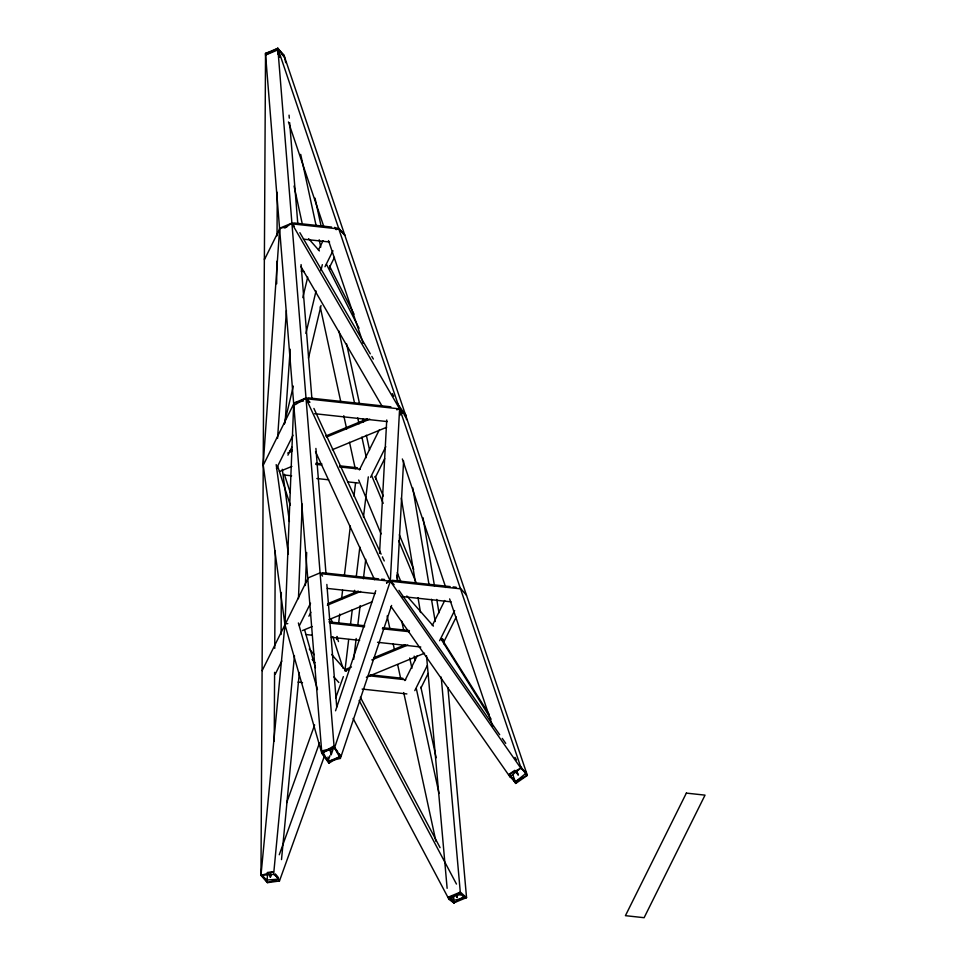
<?xml version="1.0" encoding="UTF-8"?>
<svg xmlns="http://www.w3.org/2000/svg" width="966" height="966" viewBox="0 0 966 966"><rect width="100%" height="100%" fill="white"/><g stroke="black" fill="none" stroke-linecap="round" stroke-linejoin="round"><path stroke-width="1.45" d="M263.211 464.38L264.358 258.888M264.382 258.828L265.529 53.335L278.063 49.834L265.698 54.977M278.341 879.398L267.196 882.513L267.208 879.519M271.361 874.351L270.347 877.188L270.359 874.182M276.674 283.811L276.795 261.315M274.223 741.345L274.598 672.336M274.742 648.343L275.274 550.837M277.025 235.837L277.266 192.331M278.039 54.337L278.051 51.331M281.094 634.493L281.323 592.496M267.196 882.513L260.965 875.353L285.03 623.831L293.736 403.003L303.517 400.95M298.446 598.678L302.201 504.035M305.353 585.505L306.669 552.455M379.553 553.373L386.738 419.993M396.857 409.149L399.634 408.195L390.361 580.53L391.93 582.86M397.147 580.856L403.595 460.975M277.556 438.443L286.419 310.581M285.079 422.915L290.186 349.209M267.642 874.025L267.075 880.014L278.256 879.169M270.347 877.188L270.637 874.194M278.643 878.275L273.62 874.363L294.461 655.817M281.504 859.607L299.351 672.493M336.675 639.444L337.037 636.461M338.655 623.022L339.742 614.074M341.541 599.149L342.616 590.19M344.415 575.265L350.368 526.011M353.967 496.162L355.585 482.722M344.898 670.899L348.678 639.552M350.477 624.628L352.276 609.703M354.268 593.281L354.619 590.298M356.249 576.871L359.847 547.01M363.445 517.16L368.312 476.866M353.665 659.38L356.188 638.49M357.806 625.05L360.149 605.646M363.397 578.779L365.74 559.374M302.805 297.637L307.707 277.157M284.245 424.159L293.326 386.11M305.908 333.439L316.039 291.007M320.929 270.528L322.33 264.672M308.468 358.145L321.05 305.473M335.552 710.783L375.75 590.697M391.592 605.453L340.382 758.431L328.017 761.353L329.937 755.629M329.611 748.831L331.266 754.627L333.656 747.479M340.382 758.431L334.526 747.901L390.518 580.614L391.979 583.247M286.661 802.698L314.638 724.947M279.271 854.741L319.456 743.059M335.733 697.826L343.365 676.623M262.8 875.703L267.534 882.658L279.464 880.992L324.238 756.583M264.43 259.649L279.657 228.99M263.283 465.141L293.749 403.848M276.469 468.534L293.024 435.231M287.928 455.179L291.901 447.186M262.148 670.658L307.828 578.731M275.286 674.123L281.818 660.998M299.448 625.533L310.533 603.219M308.903 616.211L310.859 612.275M404.911 680.595L417.324 655.648M432.333 625.449L444.734 600.502M414.8 690.63L427.201 665.683M439.602 640.736L454.624 610.536M420.995 687.877L428.18 673.423M443.841 641.919L456.242 616.972M318.43 250.049L323.067 240.727M324.987 266.761L332.944 250.786M329.829 266.713L334.465 257.403M359.376 469.935L379.24 429.979M370.57 477.325L385.808 446.69M375.412 477.289L384.685 458.645M386.617 583.162L389.866 580.554L520.759 768.091L526.385 772.957L515.542 781.687L509.927 776.809L391.085 606.539M509.927 776.809L520.759 768.091M284.898 228.012L291.66 223.17L399.2 408.171L405.14 413.762M396.941 409.789L399.2 408.171M514.793 770.325L509.058 774.321L515.772 783.438L527.255 775.444L525.661 772.885M295.33 404.645L305.824 398.004L309.953 402.23M386.497 582.703L389.998 580.494L305.824 398.004M353.085 718.438L448.997 899.37L459.514 892.765M448.997 899.37L453.779 902.848L464.296 896.255M339.585 756.801L328.887 763.176L321.763 753.166L333.656 746.078L337.617 751.633M336.144 229.546L338.547 228.218L344.898 235.33M265.759 54.857L277.822 48.3L284.064 55.473L527.303 775.191L515.24 781.748L509.01 774.575L521.072 768.018L527.303 775.191M336.216 229.534L338.631 228.218L344.874 235.39M279.548 228.29L291.913 223.134L294.364 226.346M293.64 403.16L306.005 398.004L309.265 402.291M307.731 578.042L320.084 572.874L322.535 576.098M321.823 752.912L334.176 747.756L277.822 48.3L265.469 53.456L321.823 752.912L328.355 761.486L339.344 756.909M454.08 902.775L466.445 897.631L460.384 892.113L448.019 897.257L454.08 902.775L453.126 898.356M289.534 450.977L292.312 449.83M325.723 436.04L367.503 418.797M287.663 453.066L291.841 451.339M326.641 436.97L369.809 419.147M279.391 471.565L291.913 466.397M332.292 449.733L386.593 427.31M327.812 603.69L358.326 591.083M327.329 605.199L360.62 591.458M302.467 630.557L312.175 626.548M328.814 619.677L371.813 601.927M345.925 669.269L351.467 666.975M373.661 657.81L405.563 644.648M345.442 670.778L349.595 669.064M371.789 659.899L407.845 645.01M366.343 677.238L424.593 653.197M273.499 871.851L260.965 875.353L263.235 464.332L279.669 228.121L286.661 227.131M322.149 750.823L334.526 747.901M447.922 687.55L466.542 897.583L460.504 894.613L447.922 897.305L453.96 900.264L453.694 897.269M455.36 899.974L466.542 897.583M267.196 872.54L273.161 871.706M285.03 623.831L287.82 623.613M273.62 874.363L261.049 875.305L266.073 879.229M293.652 222.929L331.616 227.058M292.046 223.871L338.764 228.954M303.324 239.145L329.611 242.007M301.247 271.204L304.169 271.531M307.828 397.799L390.892 406.819M306.137 398.741L399.586 408.884M314.662 413.702L387.342 421.587M315.93 463.269L321.859 463.909M339.658 465.829L357.456 467.761M315.713 464.368L321.654 465.008M339.452 466.928L360.209 469.186M284.197 474.994L291.623 475.791M316.836 478.52L328.694 479.812M347.977 481.901L358.362 483.024M321.944 572.681L378.612 578.827M381.594 579.153L384.577 579.479M392.027 580.288L450.18 586.591M453.163 586.917L456.145 587.231M320.229 573.611L460.384 588.813M327.317 588.427L375.037 593.595M401.868 596.517L451.086 601.842M328.923 621.875L364.713 625.763M382.608 627.695L409.439 630.605M330.179 623.142L364.484 626.849M382.367 628.794L409.21 631.704M305.968 634.553L311.933 635.193M331.314 637.294L359.642 640.373M377.537 642.305L420.778 647.003M370.195 674.787L403.003 678.337M368.469 675.717L405.744 679.762M298.035 682.129L302.503 682.612M362.141 689.072L406.879 693.926M334.538 227.372L337.351 228.435M402.762 412.832L405.78 415.163L406.529 419.618M441.728 639.504L443.744 641.062L444.07 644.044M279.077 50.751L284.125 55.352L285.719 62.718M391.025 581.544L394.128 584.72M405.708 415.247L399.356 408.135L338.547 228.218M308.589 238.662L319.408 250.931M406.843 595.998L433.42 626.125M331.628 654.453L346.396 671.189M309.301 649.043L314.228 654.622M333.91 676.937L338.825 682.515M312.139 659.452L315.097 662.797M281.625 53.927L284.294 56.994M405.684 415.32L399.441 408.147L396.954 409.463L399.441 408.147L521.072 768.018M460.251 588.077L466.493 595.249M275.274 873.904L277.954 876.971M441.8 639.033L443.623 641.291L442.476 638.526M284.354 56.873L277.822 48.3L338.631 228.218M334.176 747.756L340.72 756.33M441.921 639.178L489.013 714.188M520.541 766.328L527.255 775.444M339.199 753.854L340.781 756.088M398.934 590.359L499.688 734.715M502.272 738.41L505.725 743.349M524.671 770.494L526.385 772.957M515.566 771.182L518.15 774.889L516.701 770.602M512.958 777.98L515.542 781.687M275.527 875.184L279.464 880.992M399.634 408.195L402.786 412.856M404.356 415.187L405.925 417.517M440.87 638.731L491.054 719.115M514.963 757.392L516.556 759.952M515.759 771.049L518.15 774.889M512.584 778.33L515.772 783.438M299.871 232.661L370.304 353.834M371.825 356.43L373.335 359.038M300.837 266.423L381.872 405.829M322.885 752.14L328.017 761.353M360.378 697.295L440.073 847.629M359.135 700.471L456.459 884.059M455.819 894.782L457.232 897.438L456.966 894.444M452.366 900.191L453.779 902.848M329.599 266.181L354.039 314.167M404.283 412.808L405.648 415.477L397.074 402.919M326.46 264.286L359.05 328.271M392.317 393.597L393.681 396.253M313.902 408.437L381.111 554.146M382.367 556.863L384.251 560.956M315.52 451.69L374.567 579.697M375.194 476.661L383.248 496.029M399.344 534.766L413.726 569.348M371.693 475.67L383.2 503.334M398.716 540.694L415.972 582.196M358.664 480.03L381.087 533.993M397.195 572.729L401.216 582.413M512.825 774.611L515.24 781.748M288.448 121.97L323.67 226.213M328.476 240.558L363.228 343.365M402.339 458.971L445.773 587.497M449.637 598.92L492.6 726.021M284.33 474.221L290.343 492.817M331.06 618.675L332.449 622.961M337.074 637.27L338.462 641.557M277.797 466.542L290.295 505.158M332.859 636.739L343.039 668.206M304.676 630.061L315.459 667.723M298.373 622.949L317.464 689.579M327.643 758.829L328.887 763.176M284.825 624.253L321.763 753.166M315.037 198.163L321.098 226.141M329.696 265.892L330.336 268.838M346.589 343.932L359.666 404.307M362.842 419.039L363.482 421.973M366.355 435.231L369.543 449.951M375.279 476.455L375.919 479.402M396.64 575.12L397.907 581.013M414.173 656.119L415.126 660.539M420.862 687.043L436.161 757.73M278.377 51.307L279.657 57.199M300.692 154.367L315.991 225.042M319.178 239.761L320.772 247.127M338.933 331.06L354.558 403.208M357.746 417.928L359.014 423.82M361.888 437.079L366.343 457.691M401.735 621.15L403.643 629.989M409.705 657.967L411.927 668.279M416.394 688.891L439.023 793.448M456.592 894.492L457.232 897.438M294.062 186.015L302.358 224.293M320.205 306.753L340.926 402.46M343.787 415.718L346.661 428.964M349.523 442.223L355.259 468.727M387.137 615.982L390.01 629.24M393.198 643.96L394.466 649.852M397.654 664.584L400.842 679.303M403.716 692.562L435.908 841.289M423.011 517.704L434.495 586.072M436.753 599.439L438.999 612.818M399.755 410.514L400.504 414.969M412.748 487.794L428.976 584.394M431.476 599.258L435.219 621.549M401.276 498.082L415.513 582.788M418.012 597.652L420.512 612.516M282.301 469.283L289.402 521.471M276.191 464.598L288.363 554.073M263.15 464.525L284.861 624.084M441.22 677.081L460.504 894.613M426.525 655.769L447.125 888.309M289.051 115.147L289.293 118.142M289.655 122.622L297.842 224.233M301.09 264.587L311.933 399.103M315.906 448.429L326.025 573.973M326.858 584.442L336.736 707.003M330.783 748.65L331.266 754.627M327.993 757.006L328.355 761.486M686.355 793.11L625.425 915.671L644.117 917.7L705.035 795.139L686.355 793.11"/></g></svg>
